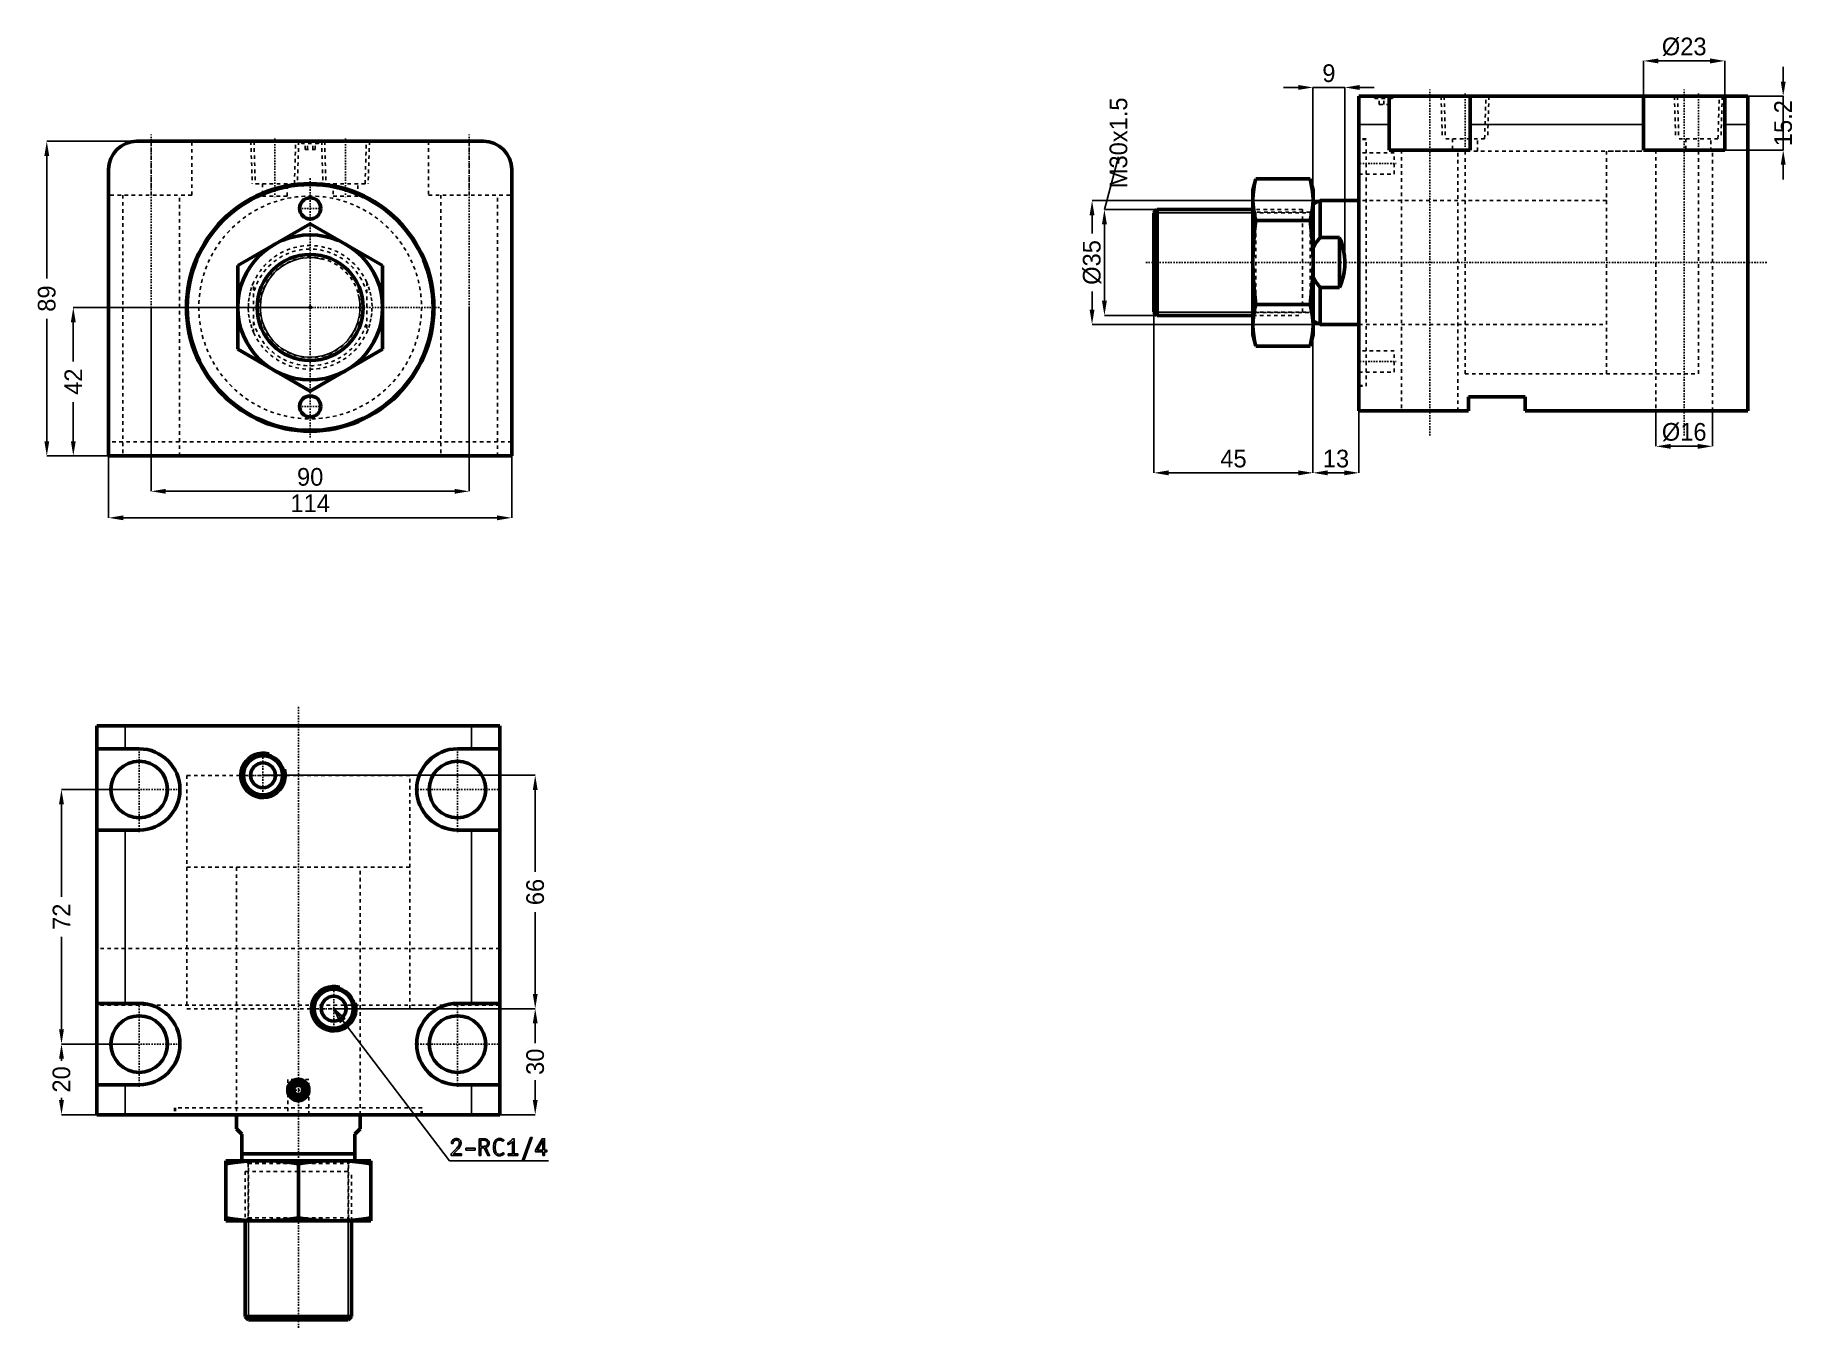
# Model space of a CAD drawing. Header units: millimetres. Extents: x -78 to 420, y -289 to 77.
import ezdxf

# ---------------------------------------------------------------- set-up
doc = ezdxf.new("R2010")
doc.units = ezdxf.units.MM
doc.linetypes.add('Center', pattern=[1.5, 0.45, -0.5, 0.05, -0.5])
doc.linetypes.add('Dashed', pattern=[2, 1, -1])
for name, color, linetype, lineweight in [('2d ConnectionPoints', 7, 'Continuous', 50), ('AM_0', 7, 'Continuous', 50), ('AM_4', 3, 'Continuous', 25), ('AM_5', 3, 'Continuous', 25), ('AM_7', 7, 'Center', 25), ('AM_9', 6, 'Dashed', 25)]:
    doc.layers.add(name, color=color, linetype=linetype, lineweight=lineweight)
doc.dimstyles.new('ISO-25', dxfattribs={"dimtxt": 2.5, "dimasz": 2.5, "dimexe": 1.25, "dimexo": 0.625, "dimtad": 1, "dimtxsty": 'Standard', "dimcen": 2.5, "dimadec": 0, "dimazin": 0, "dimtfac": 1, "dimtmove": 0, "dimatfit": 3, "dimfxl": 1, "dimarcsym": 0})

# ---------------------------------------------------------------- blocks, each defined once
blk = doc.blocks.new('1_CXHC_NUTM30X1_5_0_in_CXHC_A_EX_LA_63_40ST_0__CN_0')
at = {"layer": 'AM_0'}
for p, q in [((-20.5, 11.84), (0, 23.67)), ((0, 23.67), (20.5, 11.84)), ((-20.5, -11.84), (-20.5, 11.84)), ((20.5, 11.84), (20.5, -11.84)), ((0, -23.67), (-20.5, -11.84)), ((20.5, -11.84), (0, -23.67))]:
    blk.add_line(p, q, dxfattribs=at)
blk.add_circle((0, 0), 20.5, dxfattribs=at)
at = {"layer": 'AM_9'}
blk.add_circle((0, 0), 14.19, dxfattribs=at)
blk = doc.blocks.new('2_RODcxhc_a_sd_63_40_EX_0_in_CXHC_A_EX_LA_63_40ST_0__CN_0')
at = {"layer": 'AM_0'}
blk.add_circle((0, 0), 15, dxfattribs=at)
at = {"layer": 'AM_5'}
blk.add_arc((0, 0), 14.08, 75, 15, dxfattribs=at)
at = {"layer": 'AM_9'}
for p, q in [((-16, -7.09), (-16, 7.09)), ((16, 7.09), (16, -7.09))]:
    blk.add_line(p, q, dxfattribs=at)
for points in [[(-16, 7.09), (-16.56, 5.67), (-16.99, 4.2), (-17.29, 2.71), (-17.46, 1.19), (-17.5, -0.34), (-17.4, -1.86), (-17.17, -3.37), (-16.81, -4.85), (-16.33, -6.3), (-16, -7.09)], [(16, -7.09), (16.56, -5.67), (16.99, -4.2), (17.29, -2.71), (17.46, -1.19), (17.5, 0.34), (17.4, 1.86), (17.17, 3.37), (16.81, 4.85), (16.33, 6.3), (16, 7.09)]]:
    blk.add_lwpolyline(points, dxfattribs=at)
for radius, start, end in [(17.5, 23.8955, 156.1045), (16.5, 14.1411, 165.8589), (16.5, 194.1411, 345.8589), (17.5, 203.8955, 336.1045)]:
    blk.add_arc((0, 0), radius, start, end, dxfattribs=at)
blk = doc.blocks.new('3_bodycxhc_la_a_63_40_0_in_CXHC_A_EX_LA_63_40ST_0__CN_0')
at = {"layer": 'AM_0'}
for p, q in [((49, 47), (-49, 47)), ((-57, 39), (-57, -42)), ((57, -42), (57, 39)), ((-57, -42), (57, -42))]:
    blk.add_line(p, q, dxfattribs=at)
for centre, radius in [((0, 0), 35), ((0, 0), 34.75), ((0, 28), 3), ((0, -28), 3)]:
    blk.add_circle(centre, radius, dxfattribs=at)
for centre, start, end in [((-49, 39), 90, 180), ((49, 39), 360, 90)]:
    blk.add_arc(centre, 8, start, end, dxfattribs=at)
at = {"layer": 'AM_5', "linetype": 'Dashed'}
for p, q in [((-16.77, 47), (-16.39, 35)), ((-3.23, 47), (-3.61, 35)), ((3.23, 47), (3.61, 35)), ((16.77, 47), (16.39, 35))]:
    blk.add_line(p, q, dxfattribs=at)
at = {"layer": 'AM_7'}
for p, q in [((-45, -48.95), (-45, 48.95)), ((-10, 47.77), (-10, 30.73)), ((0, 47.03), (0, 46.37)), ((10, 47.77), (10, 30.73)), ((45, -48.95), (45, 48.95)), ((0, -36.75), (0, 36.75)), ((-3.15, 28), (3.15, 28)), ((-36.75, 0), (36.75, 0)), ((-3.15, -28), (3.15, -28))]:
    blk.add_line(p, q, dxfattribs=at)
at = {"layer": 'AM_9'}
for p, q in [((-45, 31.8), (-45, 47)), ((-33.5, 31.8), (-33.5, 47)), ((-15.91, 47), (-15.54, 35)), ((-4.46, 35), (-4.09, 47)), ((-3, 47), (-2.4, 46.4)), ((-2.1, 46.7), (-2.4, 46.4)), ((2.4, 46.4), (-2.4, 46.4)), ((2.1, 46.7), (-2.1, 46.7)), ((-1.44, 44.7), (-1.44, 46.7)), ((-0.72, 44.7), (-0.72, 46.7)), ((0.72, 44.7), (0.72, 46.7)), ((1.44, 44.7), (1.44, 46.7)), ((2.4, 46.4), (2.1, 46.7)), ((2.4, 46.4), (3, 47)), ((4.09, 47), (4.46, 35)), ((15.54, 35), (15.91, 47)), ((33.5, 47), (33.5, 31.8)), ((45, 31.8), (45, 47)), ((-1.44, 44.7), (1.44, 44.7)), ((-4.46, 35), (-15.54, 35)), ((-13.5, 35), (-13.5, 31.5)), ((-6.5, 31.5), (-6.5, 35)), ((15.54, 35), (4.46, 35)), ((6.5, 35), (6.5, 31.5)), ((13.5, 31.5), (13.5, 35)), ((-33.5, 31.8), (-57, 31.8)), ((-53, 31.8), (-53, -42)), ((-37, -42), (-37, 31.8)), ((-6.5, 31.5), (-13.5, 31.5)), ((13.5, 31.5), (6.5, 31.5)), ((33.5, 31.8), (57, 31.8)), ((37, 31.8), (37, -42)), ((53, -42), (53, 31.8)), ((57, -38), (-57, -38))]:
    blk.add_line(p, q, dxfattribs=at)
blk.add_circle((0, 0), 31.5, dxfattribs=at)
blk = doc.blocks.new('*D4')
at = {"layer": 'AM_5', "color": 0, "lineweight": -2}
for p, q in [((-57, -42), (-57, -59.5)), ((57, -42), (57, -59.5)), ((-52.83, -59.5), (52.83, -59.5))]:
    blk.add_line(p, q, dxfattribs=at)
at = {"layer": 'AM_5', "color": 0}
for points in [[(-52.83, -58.81), (-52.83, -60.19), (-57, -59.5)], [(52.83, -60.19), (52.83, -58.81), (57, -59.5)]]:
    blk.add_solid(points, dxfattribs=at)
at = {"layer": 'Defpoints', "color": 0}
for p in [(-57, -42), (57, -42), (57, -59.5)]:
    blk.add_point(p, dxfattribs=at)
at = {"layer": 'AM_5', "color": 0, "insert": (0, -55.39), "char_height": 5, "attachment_point": 5}
blk.add_mtext('114', dxfattribs=at)
blk = doc.blocks.new('*D5')
at = {"layer": 'AM_5', "color": 0, "lineweight": -2}
for p, q in [((-45, 0), (-45, -52)), ((45, 0), (45, -52)), ((-40.83, -52), (40.83, -52))]:
    blk.add_line(p, q, dxfattribs=at)
at = {"layer": 'AM_5', "color": 0}
for points in [[(-40.83, -51.31), (-40.83, -52.69), (-45, -52)], [(40.83, -52.69), (40.83, -51.31), (45, -52)]]:
    blk.add_solid(points, dxfattribs=at)
at = {"layer": 'Defpoints', "color": 0}
for p in [(-45, 0), (45, 0), (45, -52)]:
    blk.add_point(p, dxfattribs=at)
at = {"layer": 'AM_5', "color": 0, "insert": (0, -47.95), "char_height": 5, "attachment_point": 5}
blk.add_mtext('90', dxfattribs=at)
blk = doc.blocks.new('*D6')
at = {"layer": 'AM_5', "color": 0, "lineweight": -2}
for p, q in [((-49, 47), (-74.5, 47)), ((-74.5, 42.83), (-74.5, 8.22)), ((-74.5, -37.83), (-74.5, -3.22)), ((-57, -42), (-74.5, -42))]:
    blk.add_line(p, q, dxfattribs=at)
at = {"layer": 'AM_5', "color": 0}
for points in [[(-73.81, 42.83), (-75.19, 42.83), (-74.5, 47)], [(-75.19, -37.83), (-73.81, -37.83), (-74.5, -42)]]:
    blk.add_solid(points, dxfattribs=at)
at = {"layer": 'Defpoints', "color": 0}
for p in [(-74.5, 47), (-49, 47), (-57, -42)]:
    blk.add_point(p, dxfattribs=at)
at = {"layer": 'AM_5', "color": 0, "insert": (-74.5, 2.5), "char_height": 5, "attachment_point": 5, "rotation": 90}
blk.add_mtext('89', dxfattribs=at)
blk = doc.blocks.new('*D7')
at = {"layer": 'AM_5', "color": 0, "lineweight": -2}
for p, q in [((0, 0), (-67, 0)), ((-67, -4.17), (-67, -15.25)), ((-67, -37.83), (-67, -26.75)), ((-57, -42), (-67, -42))]:
    blk.add_line(p, q, dxfattribs=at)
at = {"layer": 'AM_5', "color": 0}
for points in [[(-66.31, -4.17), (-67.69, -4.17), (-67, 0)], [(-67.69, -37.83), (-66.31, -37.83), (-67, -42)]]:
    blk.add_solid(points, dxfattribs=at)
at = {"layer": 'Defpoints', "color": 0}
for p in [(-67, 0), (0, 0), (-57, -42)]:
    blk.add_point(p, dxfattribs=at)
at = {"layer": 'AM_5', "color": 0, "insert": (-67, -21), "char_height": 5, "attachment_point": 5, "rotation": 90}
blk.add_mtext('42', dxfattribs=at)
blk = doc.blocks.new('1_CXHC_NUTM30X1_5_0_in_CXHC_A_EX_LA_63_40ST_0__CN_2')
at = {"layer": 'AM_0'}
for p, q in [((-29.15, 23.67), (-30, 20.5)), ((-30, 20.5), (-30, -20.5)), ((-29.15, 23.67), (-13.85, 23.67)), ((-13, 20.5), (-13.85, 23.67)), ((-13, 20.5), (-13, -20.5)), ((-29.15, 11.84), (-13.85, 11.84)), ((-29.15, -11.84), (-13.85, -11.84)), ((-30, -20.5), (-29.15, -23.67)), ((-29.15, -23.67), (-13.85, -23.67)), ((-13.85, -23.67), (-13, -20.5))]:
    blk.add_line(p, q, dxfattribs=at)
for points in [[(-29.15, 23.67), (-29.51, 22.2), (-29.77, 20.73), (-29.94, 19.24), (-30, 17.75)], [(-13, 17.75), (-13.06, 19.23), (-13.22, 20.71), (-13.49, 22.19), (-13.85, 23.67)], [(-30, 17.75), (-29.94, 16.27), (-29.78, 14.79), (-29.51, 13.31), (-29.15, 11.84)], [(-13.85, 11.84), (-13.49, 13.31), (-13.23, 14.78), (-13.06, 16.27), (-13, 17.75)], [(-29.15, 11.84), (-29.51, 8.89), (-29.77, 5.94), (-29.94, 2.97), (-30, 0)], [(-13, 0), (-13.06, 3.05), (-13.24, 6.09), (-13.5, 8.97), (-13.85, 11.84)], [(-30, 0), (-29.94, -3.05), (-29.76, -6.09), (-29.5, -8.97), (-29.15, -11.84)], [(-13.85, -11.84), (-13.49, -8.89), (-13.23, -5.94), (-13.06, -2.97), (-13, 0)], [(-29.15, -11.84), (-29.51, -13.31), (-29.77, -14.78), (-29.94, -16.27), (-30, -17.75)], [(-13, -17.75), (-13.06, -16.27), (-13.22, -14.79), (-13.49, -13.31), (-13.85, -11.84)], [(-30, -17.75), (-29.94, -19.23), (-29.78, -20.71), (-29.51, -22.19), (-29.15, -23.67)], [(-13.85, -23.67), (-13.49, -22.2), (-13.23, -20.73), (-13.06, -19.24), (-13, -17.75)]]:
    blk.add_lwpolyline(points, dxfattribs=at)
at = {"layer": 'AM_9'}
for p, q in [((-29.19, 14.19), (-30, 15)), ((-13, 15), (-13.81, 14.19)), ((-13.81, 14.19), (-29.19, 14.19)), ((-29.19, 14.19), (-29.19, -14.19)), ((-13.81, 14.19), (-13.81, -14.19)), ((-30, -15), (-29.19, -14.19)), ((-29.19, -14.19), (-13.81, -14.19)), ((-13.81, -14.19), (-13, -15))]:
    blk.add_line(p, q, dxfattribs=at)
blk = doc.blocks.new('2_RODcxhc_a_sd_63_40_EX_0_in_CXHC_A_EX_LA_63_40ST_0__CN_2')
at = {"layer": 'AM_0'}
for p, q in [((-57.08, 15), (-58, 14.08)), ((-30, 15), (-57.08, 15)), ((-57.08, 15), (-57.08, -15)), ((-11, 17.5), (-13, 16.5)), ((0, 17.5), (-11, 17.5)), ((-11, 17.5), (-11, 7.09)), ((-58, 14.08), (-58, -14.08)), ((-5.5, 7.09), (-11, 7.09)), ((-5.5, 7.09), (-5.5, -7.09)), ((-11, -7.09), (-5.5, -7.09)), ((-11, -7.09), (-11, -17.5)), ((-58, -14.08), (-57.08, -15)), ((-57.08, -15), (-30, -15)), ((-13, -16.5), (-11, -17.5)), ((-11, -17.5), (0, -17.5))]:
    blk.add_line(p, q, dxfattribs=at)
for points in [[(-11, 7.09), (-12.08, 5.62), (-13, 4.03)], [(-5.5, -7.09), (-4.94, -5.67), (-4.51, -4.2), (-4.21, -2.71), (-4.04, -1.19), (-4, 0.34), (-4.1, 1.86), (-4.33, 3.37), (-4.69, 4.85), (-5.17, 6.3), (-5.5, 7.09)], [(-13, -4.03), (-12.53, -4.91), (-11.99, -5.75), (-11, -7.09)]]:
    blk.add_lwpolyline(points, dxfattribs=at)
at = {"layer": 'AM_5'}
for p, q in [((-58, 14.08), (-30, 14.08)), ((-58, -14.08), (-30, -14.08))]:
    blk.add_line(p, q, dxfattribs=at)
at = {"layer": 'AM_5', "linetype": 'Dashed'}
for p, q in [((-30, 14.08), (-16, 14.08)), ((-30, -14.08), (-16, -14.08))]:
    blk.add_line(p, q, dxfattribs=at)
at = {"layer": 'AM_7'}
blk.add_line((-60.25, 0), (115.5, 0), dxfattribs=at)
at = {"layer": 'AM_9'}
for p, q in [((96, 31.5), (70, 31.5)), ((70, 31.5), (70, -31.5)), ((96, 31.5), (96, -31.5)), ((-16, 15), (-30, 15)), ((-16, 15), (-16, -15)), ((70, 17.5), (0, 17.5)), ((-13, 14.08), (-16, 14.08)), ((-16, -14.08), (-13, -14.08)), ((-30, -15), (-16, -15)), ((0, -17.5), (70, -17.5)), ((70, -31.5), (96, -31.5))]:
    blk.add_line(p, q, dxfattribs=at)
blk = doc.blocks.new('3_bodycxhc_la_a_63_40_0_in_CXHC_A_EX_LA_63_40ST_0__CN_2')
at = {"layer": 'AM_0'}
for p, q in [((0, -42), (0, 47)), ((110, 47), (0, 47)), ((8.5, 31.8), (8.5, 47)), ((31.5, 47), (31.5, 31.8)), ((80.5, 31.8), (80.5, 47)), ((103.5, 47), (103.5, 31.8)), ((110, -42), (110, 47)), ((31.5, 31.8), (8.5, 31.8)), ((103.5, 31.8), (80.5, 31.8)), ((31, -38), (31, -42)), ((47, -38), (31, -38)), ((47, -42), (47, -38)), ((31, -42), (0, -42)), ((110, -42), (47, -42))]:
    blk.add_line(p, q, dxfattribs=at)
at = {"layer": 'AM_4'}
for p, q in [((8.5, 39), (0, 39)), ((80.5, 39), (31.5, 39)), ((110, 39), (103.5, 39))]:
    blk.add_line(p, q, dxfattribs=at)
at = {"layer": 'AM_5', "linetype": 'Dashed'}
for p, q in [((23.23, 47), (23.61, 35)), ((36.77, 47), (36.39, 35)), ((89.23, 47), (89.61, 35)), ((102.77, 47), (102.39, 35))]:
    blk.add_line(p, q, dxfattribs=at)
at = {"layer": 'AM_7'}
for p, q in [((7, 47.03), (7, 46.37)), ((20, -48.95), (20, 48.95)), ((30, 47.77), (30, 30.73)), ((92, -48.95), (92, 48.95)), ((96, 47.77), (96, 30.73)), ((-0.5, 28), (10.5, 28)), ((-0.5, -28), (10.5, -28))]:
    blk.add_line(p, q, dxfattribs=at)
at = {"layer": 'AM_9'}
for p, q in [((4, 47), (4.6, 46.4)), ((4.9, 46.7), (4.6, 46.4)), ((9.4, 46.4), (4.6, 46.4)), ((9.1, 46.7), (4.9, 46.7)), ((5.75, 44.7), (5.75, 46.7)), ((7, 44.7), (7, 46.7)), ((8.25, 44.7), (8.25, 46.7)), ((9.4, 46.4), (9.1, 46.7)), ((9.4, 46.4), (10, 47)), ((24.09, 47), (24.46, 35)), ((35.54, 35), (35.91, 47)), ((90.09, 47), (90.46, 35)), ((101.54, 35), (101.91, 47)), ((5.75, 44.7), (8.25, 44.7)), ((2, 35), (0, 35)), ((2, -35), (2, 35)), ((35.54, 35), (24.46, 35)), ((26.5, 35), (26.5, 31.5)), ((33.5, 31.5), (33.5, 35)), ((101.54, 35), (90.46, 35)), ((92.5, 35), (92.5, 31.5)), ((99.5, 31.5), (99.5, 35)), ((2, 34.75), (0, 34.75)), ((10, 31), (0, 31)), ((10, 25), (10, 31)), ((12, 31.8), (12, -42)), ((99.5, 31.5), (26.5, 31.5)), ((28, -42), (28, 31.8)), ((30, 31.5), (30, -31.5)), ((84, 31.8), (84, -42)), ((96, 31.5), (96, -31.5)), ((100, -42), (100, 31.8)), ((0, 25), (10, 25)), ((30, 17.5), (0, 17.5)), ((0, -17.5), (30, -17.5)), ((10, -25), (0, -25)), ((10, -31), (10, -25)), ((0, -31), (10, -31)), ((0, -34.75), (2, -34.75)), ((30, -31.5), (96, -31.5)), ((0, -35), (2, -35))]:
    blk.add_line(p, q, dxfattribs=at)
blk = doc.blocks.new('*D20')
at = {"layer": 'AM_5', "color": 0, "lineweight": -2}
for p, q in [((380.66, -29.28), (380.66, -39.28)), ((396.66, -29.28), (396.66, -39.28)), ((384.83, -39.28), (392.5, -39.28))]:
    blk.add_line(p, q, dxfattribs=at)
at = {"layer": 'AM_5', "color": 0}
for points in [[(384.83, -38.59), (384.83, -39.98), (380.66, -39.28)], [(392.5, -39.98), (392.5, -38.59), (396.66, -39.28)]]:
    blk.add_solid(points, dxfattribs=at)
at = {"layer": 'Defpoints', "color": 0}
for p in [(380.66, -29.28), (396.66, -29.28), (396.66, -39.28)]:
    blk.add_point(p, dxfattribs=at)
at = {"layer": 'AM_5', "color": 0, "insert": (388.66, -35.28), "char_height": 5, "attachment_point": 5}
blk.add_mtext('Ø16', dxfattribs=at)
blk = doc.blocks.new('*D21')
at = {"layer": 'AM_5', "color": 0, "lineweight": -2}
for p, q in [((377.16, 59.72), (377.16, 69.72)), ((381.33, 69.72), (396, 69.72)), ((400.16, 59.72), (400.16, 69.72))]:
    blk.add_line(p, q, dxfattribs=at)
at = {"layer": 'AM_5', "color": 0}
for points in [[(381.33, 70.41), (381.33, 69.02), (377.16, 69.72)], [(396, 69.02), (396, 70.41), (400.16, 69.72)]]:
    blk.add_solid(points, dxfattribs=at)
at = {"layer": 'Defpoints', "color": 0}
for p in [(400.16, 69.72), (377.16, 59.72), (400.16, 59.72)]:
    blk.add_point(p, dxfattribs=at)
at = {"layer": 'AM_5', "color": 0, "insert": (388.66, 73.72), "char_height": 5, "attachment_point": 5}
blk.add_mtext('Ø23', dxfattribs=at)
blk = doc.blocks.new('*D22')
at = {"layer": 'AM_5', "color": 0, "lineweight": -2}
for p, q in [((416.66, 63.88), (416.66, 68.05)), ((400.16, 59.72), (416.66, 59.72)), ((416.66, 59.72), (416.66, 44.52)), ((400.16, 44.52), (416.66, 44.52)), ((416.66, 40.35), (416.66, 36.18))]:
    blk.add_line(p, q, dxfattribs=at)
at = {"layer": 'AM_5', "color": 0}
for points in [[(415.97, 63.88), (417.36, 63.88), (416.66, 59.72)], [(417.36, 40.35), (415.97, 40.35), (416.66, 44.52)]]:
    blk.add_solid(points, dxfattribs=at)
at = {"layer": 'Defpoints', "color": 0}
for p in [(400.16, 59.72), (400.16, 44.52), (416.66, 44.52)]:
    blk.add_point(p, dxfattribs=at)
at = {"layer": 'AM_5', "color": 0, "insert": (416.66, 52.12), "char_height": 5, "attachment_point": 5, "rotation": 90}
blk.add_mtext('15.2', dxfattribs=at)
blk = doc.blocks.new('*D23')
at = {"layer": 'AM_5', "color": 0, "lineweight": -2}
for p, q in [((283.66, 12.72), (283.66, -46.78)), ((296.66, -29.28), (296.66, -46.78)), ((287.83, -46.78), (292.5, -46.78))]:
    blk.add_line(p, q, dxfattribs=at)
at = {"layer": 'AM_5', "color": 0}
for points in [[(287.83, -46.09), (287.83, -47.48), (283.66, -46.78)], [(292.5, -47.48), (292.5, -46.09), (296.66, -46.78)]]:
    blk.add_solid(points, dxfattribs=at)
at = {"layer": 'Defpoints', "color": 0}
for p in [(283.66, 12.72), (296.66, -29.28), (296.66, -46.78)]:
    blk.add_point(p, dxfattribs=at)
at = {"layer": 'AM_5', "color": 0, "insert": (290.16, -42.78), "char_height": 5, "attachment_point": 5}
blk.add_mtext('13', dxfattribs=at)
blk = doc.blocks.new('*D24')
at = {"layer": 'AM_5', "color": 0, "lineweight": -2}
for p, q in [((279.5, 62.22), (275.33, 62.22)), ((283.66, 12.72), (283.66, 62.22)), ((283.66, 62.22), (292.66, 62.22)), ((292.66, 12.72), (292.66, 62.22)), ((296.83, 62.22), (301, 62.22))]:
    blk.add_line(p, q, dxfattribs=at)
at = {"layer": 'AM_5', "color": 0}
for points in [[(279.5, 61.52), (279.5, 62.91), (283.66, 62.22)], [(296.83, 62.91), (296.83, 61.52), (292.66, 62.22)]]:
    blk.add_solid(points, dxfattribs=at)
at = {"layer": 'Defpoints', "color": 0}
for p in [(292.66, 62.22), (283.66, 12.72), (292.66, 12.72)]:
    blk.add_point(p, dxfattribs=at)
at = {"layer": 'AM_5', "color": 0, "insert": (288.16, 66.22), "char_height": 5, "attachment_point": 5}
blk.add_mtext('9', dxfattribs=at)
blk = doc.blocks.new('*D25')
at = {"layer": 'AM_5', "color": 0, "lineweight": -2}
for p, q in [((238.66, 12.72), (238.66, -46.78)), ((283.66, 12.72), (283.66, -46.78)), ((242.83, -46.78), (279.5, -46.78))]:
    blk.add_line(p, q, dxfattribs=at)
at = {"layer": 'AM_5', "color": 0}
for points in [[(242.83, -46.09), (242.83, -47.48), (238.66, -46.78)], [(279.5, -47.48), (279.5, -46.09), (283.66, -46.78)]]:
    blk.add_solid(points, dxfattribs=at)
at = {"layer": 'Defpoints', "color": 0}
for p in [(238.66, 12.72), (283.66, 12.72), (283.66, -46.78)]:
    blk.add_point(p, dxfattribs=at)
at = {"layer": 'AM_5', "color": 0, "insert": (261.16, -42.78), "char_height": 5, "attachment_point": 5}
blk.add_mtext('45', dxfattribs=at)
blk = doc.blocks.new('*D26')
at = {"layer": 'AM_5', "color": 0, "lineweight": -2}
for p, q in [((285.66, 30.22), (221.16, 30.22)), ((221.16, 26.05), (221.16, 20.88)), ((221.16, -0.62), (221.16, 4.55)), ((285.66, -4.78), (221.16, -4.78))]:
    blk.add_line(p, q, dxfattribs=at)
at = {"layer": 'AM_5', "color": 0}
for points in [[(221.86, 26.05), (220.47, 26.05), (221.16, 30.22)], [(220.47, -0.62), (221.86, -0.62), (221.16, -4.78)]]:
    blk.add_solid(points, dxfattribs=at)
at = {"layer": 'Defpoints', "color": 0}
for p in [(221.16, 30.22), (285.66, 30.22), (285.66, -4.78)]:
    blk.add_point(p, dxfattribs=at)
at = {"layer": 'AM_5', "color": 0, "insert": (221.16, 12.72), "char_height": 5, "attachment_point": 5, "rotation": 90}
blk.add_mtext('Ø35', dxfattribs=at)
blk = doc.blocks.new('*D27')
at = {"layer": 'AM_5', "color": 0, "lineweight": -2}
for p, q in [((224.66, 27.72), (228.66, 42.55)), ((239.66, 27.72), (224.66, 27.72)), ((224.66, 1.88), (224.66, 23.55)), ((239.66, -2.28), (224.66, -2.28))]:
    blk.add_line(p, q, dxfattribs=at)
at = {"layer": 'AM_5', "color": 0}
for points in [[(225.36, 23.55), (223.97, 23.55), (224.66, 27.72)], [(223.97, 1.88), (225.36, 1.88), (224.66, -2.28)]]:
    blk.add_solid(points, dxfattribs=at)
at = {"layer": 'Defpoints', "color": 0}
for p in [(224.66, 27.72), (239.66, 27.72), (239.66, -2.28)]:
    blk.add_point(p, dxfattribs=at)
at = {"layer": 'AM_5', "color": 0, "insert": (228.66, 46.55), "char_height": 5, "attachment_point": 5, "rotation": 90}
blk.add_mtext('M30x1.5', dxfattribs=at)
blk = doc.blocks.new('1_CXHC_NUTM30X1_5_0_in_CXHC_A_EX_LA_63_40ST_0__CN_4')
at = {"layer": 'AM_0'}
for p, q in [((-20.5, -30), (-20.5, -13)), ((-20.5, -13), (20.5, -13)), ((0, -29.15), (0, -13.85)), ((20.5, -13), (20.5, -30)), ((-20.5, -30), (20.5, -30))]:
    blk.add_line(p, q, dxfattribs=at)
for points in [[(-10.25, -13), (-12.81, -13.06), (-15.38, -13.22), (-17.94, -13.49), (-20.5, -13.85)], [(0, -13.85), (-2.55, -13.49), (-5.1, -13.23), (-7.67, -13.06), (-10.25, -13)], [(10.25, -13), (7.69, -13.06), (5.12, -13.22), (2.56, -13.49), (0, -13.85)], [(20.5, -13.85), (17.95, -13.49), (15.4, -13.23), (12.83, -13.06), (10.25, -13)], [(-20.5, -29.15), (-17.95, -29.51), (-15.4, -29.77), (-12.83, -29.94), (-10.25, -30)], [(-10.25, -30), (-7.69, -29.94), (-5.12, -29.78), (-2.56, -29.51), (0, -29.15)], [(0, -29.15), (2.55, -29.51), (5.1, -29.77), (7.67, -29.94), (10.25, -30)], [(10.25, -30), (12.81, -29.94), (15.38, -29.78), (17.94, -29.51), (20.5, -29.15)]]:
    blk.add_lwpolyline(points, dxfattribs=at)
at = {"layer": 'AM_9'}
for p, q in [((-15, -13), (-14.19, -13.81)), ((-14.19, -13.81), (-14.19, -29.19)), ((-14.19, -13.81), (14.19, -13.81)), ((14.19, -13.81), (15, -13)), ((14.19, -29.19), (14.19, -13.81)), ((-14.19, -29.19), (-15, -30)), ((-14.19, -29.19), (14.19, -29.19)), ((15, -30), (14.19, -29.19))]:
    blk.add_line(p, q, dxfattribs=at)
blk = doc.blocks.new('2_RODcxhc_a_sd_63_40_EX_0_in_CXHC_A_EX_LA_63_40ST_0__CN_4')
at = {"layer": 'AM_0'}
for p, q in [((-17.5, 0), (-17.5, -4)), ((17.5, -4), (17.5, 0)), ((-16, -5.5), (-17.5, -4)), ((17.5, -4), (16, -5.5)), ((-16, -13), (-16, -5.5)), ((16, -5.5), (16, -13)), ((-16, -11), (16, -11)), ((-15, -30), (-15, -57.08)), ((15, -57.08), (15, -30)), ((-15, -57.08), (-14.08, -58)), ((-15, -57.08), (15, -57.08)), ((-14.08, -58), (14.08, -58)), ((14.08, -58), (15, -57.08))]:
    blk.add_line(p, q, dxfattribs=at)
at = {"layer": 'AM_5', "linetype": 'Dashed'}
for p, q in [((-15, -16), (15, -16)), ((-14.08, -30), (-14.08, -16)), ((14.08, -30), (14.08, -16))]:
    blk.add_line(p, q, dxfattribs=at)
at = {"layer": 'AM_5'}
for p, q in [((-14.08, -58), (-14.08, -30)), ((14.08, -58), (14.08, -30))]:
    blk.add_line(p, q, dxfattribs=at)
at = {"layer": 'AM_7'}
blk.add_line((0, -60.25), (0, 115.5), dxfattribs=at)
at = {"layer": 'AM_9'}
for p, q in [((-31.5, 96), (31.5, 96)), ((-31.5, 96), (-31.5, 70)), ((31.5, 70), (31.5, 96)), ((-31.5, 70), (31.5, 70)), ((-17.5, 70), (-17.5, 0)), ((17.5, 0), (17.5, 70)), ((-14.08, -13), (-14.08, -16)), ((14.08, -16), (14.08, -13)), ((-15, -16), (-15, -30)), ((15, -30), (15, -16))]:
    blk.add_line(p, q, dxfattribs=at)
blk = doc.blocks.new('3_bodycxhc_la_a_63_40_0_in_CXHC_A_EX_LA_63_40ST_0__CN_4')
at = {"layer": 'AM_0'}
for p, q in [((-57, 110), (-57, 0)), ((57, 110), (-57, 110)), ((57, 110), (57, 0)), ((-57, 103.5), (-45, 103.5)), ((45, 103.5), (57, 103.5)), ((-45, 80.5), (-57, 80.5)), ((57, 80.5), (45, 80.5)), ((-57, 31.5), (-45, 31.5)), ((45, 31.5), (57, 31.5)), ((-45, 8.5), (-57, 8.5)), ((-0.72, 8.25), (-1.44, 7)), ((-1.44, 7), (-0.72, 5.75)), ((0.72, 8.25), (-0.72, 8.25)), ((-0.72, 5.75), (0.72, 5.75)), ((1.44, 7), (0.72, 8.25)), ((0.72, 5.75), (1.44, 7)), ((57, 8.5), (45, 8.5)), ((57, 0), (-57, 0))]:
    blk.add_line(p, q, dxfattribs=at)
for centre, radius in [((-45, 92), 8), ((-10, 96), 5.91), ((-10, 96), 5.54), ((45, 92), 8), ((-10, 96), 3.5), ((10, 30), 5.91), ((10, 30), 5.54), ((10, 30), 3.5), ((-45, 20), 8), ((45, 20), 8), ((0, 7), 3), ((0, 7), 2.4), ((0, 7), 2.1)]:
    blk.add_circle(centre, radius, dxfattribs=at)
for centre, start, end in [((-45, 92), 270, 90), ((45, 92), 90, 270), ((-45, 20), 270, 90), ((45, 20), 90, 270)]:
    blk.add_arc(centre, 11.5, start, end, dxfattribs=at)
at = {"layer": 'AM_4'}
for p, q in [((-49, 110), (-49, 103.5)), ((49, 110), (49, 103.5)), ((-49, 80.5), (-49, 31.5)), ((49, 80.5), (49, 31.5)), ((-49, 8.5), (-49, 0)), ((49, 8.5), (49, 0))]:
    blk.add_line(p, q, dxfattribs=at)
at = {"layer": 'AM_5'}
for centre in [(-10, 96), (10, 30)]:
    blk.add_arc(centre, 6.58, 75, 15, dxfattribs=at)
at = {"layer": 'AM_7'}
for p, q in [((-45, 79.93), (-45, 104.07)), ((-10, 89.79), (-10, 102.21)), ((45, 79.93), (45, 104.07)), ((-16.21, 96), (-3.79, 96)), ((-57.07, 92), (-32.92, 92)), ((32.92, 92), (57.07, 92)), ((10, 23.79), (10, 36.21)), ((-45, 7.93), (-45, 32.07)), ((3.79, 30), (16.21, 30)), ((45, 7.93), (45, 32.07)), ((-57.07, 20), (-32.92, 20)), ((32.92, 20), (57.07, 20)), ((-3.15, 7), (3.15, 7))]:
    blk.add_line(p, q, dxfattribs=at)
at = {"layer": 'AM_9'}
for p, q in [((-31.5, 96), (31.5, 96)), ((-31.5, 96), (-31.5, 30)), ((31.5, 30), (31.5, 96)), ((57, 47), (-57, 47)), ((57, 31), (-57, 31)), ((-31.5, 30), (31.5, 30)), ((-17.5, 30), (-17.5, 0)), ((17.5, 0), (17.5, 30)), ((3, 10), (-3, 10)), ((-3, 10), (-3, 0)), ((3, 0), (3, 10)), ((35, 2), (-35, 2)), ((-35, 2), (-35, 0)), ((-34.75, 2), (-34.75, 0)), ((34.75, 0), (34.75, 2)), ((35, 0), (35, 2))]:
    blk.add_line(p, q, dxfattribs=at)
blk = doc.blocks.new('*D36')
at = {"layer": 'AM_5', "color": 0, "lineweight": -2}
for p, q in [((-48.34, -208.33), (-70.34, -208.33)), ((-70.34, -212.5), (-70.34, -213.08)), ((-70.34, -224.16), (-70.34, -223.58)), ((-60.34, -228.33), (-70.34, -228.33))]:
    blk.add_line(p, q, dxfattribs=at)
at = {"layer": 'AM_5', "color": 0}
for points in [[(-69.65, -212.5), (-71.04, -212.5), (-70.34, -208.33)], [(-71.04, -224.16), (-69.65, -224.16), (-70.34, -228.33)]]:
    blk.add_solid(points, dxfattribs=at)
at = {"layer": 'Defpoints', "color": 0}
for p in [(-70.34, -208.33), (-48.34, -208.33), (-60.34, -228.33)]:
    blk.add_point(p, dxfattribs=at)
at = {"layer": 'AM_5', "color": 0, "insert": (-70.34, -218.33), "char_height": 5, "attachment_point": 5, "rotation": 90}
blk.add_mtext('20', dxfattribs=at)
blk = doc.blocks.new('*D37')
at = {"layer": 'AM_5', "color": 0, "lineweight": -2}
for p, q in [((-48.34, -136.33), (-70.34, -136.33)), ((-70.34, -140.5), (-70.34, -166.66)), ((-70.34, -204.16), (-70.34, -178)), ((-48.34, -208.33), (-70.34, -208.33))]:
    blk.add_line(p, q, dxfattribs=at)
at = {"layer": 'AM_5', "color": 0}
for points in [[(-69.65, -140.5), (-71.04, -140.5), (-70.34, -136.33)], [(-71.04, -204.16), (-69.65, -204.16), (-70.34, -208.33)]]:
    blk.add_solid(points, dxfattribs=at)
at = {"layer": 'Defpoints', "color": 0}
for p in [(-70.34, -136.33), (-48.34, -136.33), (-48.34, -208.33)]:
    blk.add_point(p, dxfattribs=at)
at = {"layer": 'AM_5', "color": 0, "insert": (-70.34, -172.33), "char_height": 5, "attachment_point": 5, "rotation": 90}
blk.add_mtext('72', dxfattribs=at)
blk = doc.blocks.new('*D38')
at = {"layer": 'AM_5', "color": 0, "lineweight": -2}
for p, q in [((6.66, -198.33), (63.66, -198.33)), ((63.66, -202.5), (63.66, -208.08)), ((63.66, -224.16), (63.66, -218.58)), ((53.66, -228.33), (63.66, -228.33))]:
    blk.add_line(p, q, dxfattribs=at)
at = {"layer": 'AM_5', "color": 0}
for points in [[(64.35, -202.5), (62.96, -202.5), (63.66, -198.33)], [(62.96, -224.16), (64.35, -224.16), (63.66, -228.33)]]:
    blk.add_solid(points, dxfattribs=at)
at = {"layer": 'Defpoints', "color": 0}
for p in [(6.66, -198.33), (53.66, -228.33), (63.66, -228.33)]:
    blk.add_point(p, dxfattribs=at)
at = {"layer": 'AM_5', "color": 0, "insert": (63.66, -213.33), "char_height": 5, "attachment_point": 5, "rotation": 90}
blk.add_mtext('30', dxfattribs=at)
blk = doc.blocks.new('*D39')
at = {"layer": 'AM_5', "color": 0, "lineweight": -2}
for p, q in [((-13.34, -132.33), (63.66, -132.33)), ((63.66, -136.5), (63.66, -159.66)), ((63.66, -194.16), (63.66, -171)), ((6.66, -198.33), (63.66, -198.33))]:
    blk.add_line(p, q, dxfattribs=at)
at = {"layer": 'AM_5', "color": 0}
for points in [[(64.35, -136.5), (62.96, -136.5), (63.66, -132.33)], [(62.96, -194.16), (64.35, -194.16), (63.66, -198.33)]]:
    blk.add_solid(points, dxfattribs=at)
at = {"layer": 'Defpoints', "color": 0}
for p in [(-13.34, -132.33), (63.66, -132.33), (6.66, -198.33)]:
    blk.add_point(p, dxfattribs=at)
at = {"layer": 'AM_5', "color": 0, "insert": (63.66, -165.33), "char_height": 5, "attachment_point": 5, "rotation": 90}
blk.add_mtext('66', dxfattribs=at)

msp = doc.modelspace()

# ---------------------------------------------------------------- linework, layer by layer
at = {"layer": '2d ConnectionPoints'}
for p in [(296.663, 12.715), (296.663, 12.715), (0, 0), (0, 0), (-3.344, -228.332), (-3.344, -228.332)]:
    msp.add_point(p, dxfattribs=at)
at = {"layer": 'AM_5'}
for p, q in [((39.406, -241.332), (6.656, -198.332)), ((67.406, -241.332), (39.406, -241.332))]:
    msp.add_line(p, q, dxfattribs=at)
for points in [[(6.656, -198.332), (9.844, -201.141), (8.518, -202.151), (6.656, -198.332)], [(40.053, -239.221), (40.053, -239.221), (40.267, -239.025), (40.572, -238.739), (40.572, -238.739), (40.858, -238.462), (41.038, -238.283), (41.038, -238.283), (41.21, -238.102), (41.457, -237.818), (41.457, -237.818), (41.69, -237.518), (41.837, -237.31), (41.837, -237.31), (41.967, -237.102), (42.108, -236.806), (42.108, -236.806), (42.184, -236.529), (42.198, -236.354), (42.198, -236.354), (42.194, -236.256), (42.17, -236.118), (42.17, -236.118), (42.127, -235.989), (42.087, -235.909), (42.087, -235.909), (42.04, -235.834), (41.956, -235.736), (41.956, -235.736), (41.858, -235.653), (41.784, -235.607), (41.784, -235.607), (41.704, -235.568), (41.578, -235.526), (41.578, -235.526), (41.444, -235.504), (41.35, -235.499), (41.35, -235.499), (41.245, -235.504), (41.098, -235.527), (41.098, -235.527), (40.961, -235.57), (40.875, -235.61), (40.875, -235.61), (40.796, -235.658), (40.69, -235.745), (40.69, -235.745), (40.601, -235.85), (40.55, -235.93), (40.55, -235.93), (40.508, -236.017), (40.462, -236.159), (40.462, -236.159), (40.438, -236.314), (40.433, -236.426), (39.946, -236.426), (39.946, -236.426), (39.953, -236.259), (39.993, -236.027), (39.993, -236.027), (40.066, -235.816), (40.134, -235.688), (40.134, -235.688), (40.215, -235.57), (40.356, -235.416), (40.356, -235.416), (40.52, -235.289), (40.643, -235.22), (40.643, -235.22), (40.774, -235.162), (40.98, -235.1), (40.98, -235.1), (41.198, -235.067), (41.35, -235.061), (41.35, -235.061), (41.492, -235.067), (41.698, -235.098), (41.698, -235.098), (41.896, -235.156), (42.022, -235.21), (42.022, -235.21), (42.142, -235.275), (42.303, -235.394), (42.303, -235.394), (42.442, -235.539), (42.521, -235.649), (42.521, -235.649), (42.589, -235.769), (42.662, -235.964), (42.662, -235.964), (42.701, -236.178), (42.708, -236.331), (42.708, -236.331), (42.697, -236.505), (42.639, -236.771), (42.639, -236.771), (42.531, -237.045), (42.432, -237.232), (42.432, -237.232), (42.318, -237.417), (42.133, -237.686), (42.133, -237.686), (41.931, -237.943), (41.787, -238.107), (41.787, -238.107), (41.632, -238.275), (41.372, -238.546), (41.372, -238.546), (41.079, -238.841), (40.865, -239.052), (40.521, -239.39), (42.848, -239.393), (42.848, -239.832), (39.881, -239.832), (39.881, -239.377), (40.053, -239.221)], [(44.056, -237.739), (46.656, -237.739), (46.656, -238.324), (44.056, -238.324), (44.056, -237.739)], [(47.822, -235.119), (49.194, -235.119), (49.194, -235.119), (49.335, -235.125), (49.542, -235.153), (49.542, -235.153), (49.746, -235.206), (49.879, -235.256), (49.879, -235.256), (50.007, -235.316), (50.182, -235.43), (50.182, -235.43), (50.336, -235.571), (50.427, -235.68), (50.427, -235.68), (50.505, -235.801), (50.589, -236.003), (50.589, -236.003), (50.635, -236.232), (50.643, -236.4), (50.643, -236.4), (50.633, -236.584), (50.577, -236.834), (50.577, -236.834), (50.473, -237.053), (50.377, -237.181), (50.377, -237.181), (50.264, -237.296), (50.07, -237.44), (50.07, -237.44), (49.846, -237.552), (49.681, -237.609), (50.76, -239.864), (50.234, -239.864), (49.181, -237.687), (49.109, -237.687), (48.303, -237.687), (48.303, -239.832), (47.822, -239.832), (47.822, -235.119)], [(48.966, -237.264), (48.966, -237.264), (49.104, -237.262), (49.294, -237.249), (49.294, -237.249), (49.466, -237.226), (49.571, -237.204), (49.571, -237.204), (49.667, -237.175), (49.799, -237.111), (49.799, -237.111), (49.914, -237.025), (49.982, -236.954), (49.982, -236.954), (50.04, -236.87), (50.103, -236.718), (50.103, -236.718), (50.136, -236.534), (50.143, -236.393), (50.143, -236.393), (50.131, -236.213), (50.068, -235.986), (50.068, -235.986), (49.952, -235.811), (49.845, -235.722), (49.845, -235.722), (49.72, -235.652), (49.511, -235.577), (49.511, -235.577), (49.275, -235.536), (49.103, -235.529), (48.303, -235.529), (48.303, -237.264), (48.966, -237.264)], [(53.538, -239.942), (53.538, -239.942), (53.221, -239.918), (52.808, -239.79), (52.808, -239.79), (52.47, -239.553), (52.287, -239.334), (52.287, -239.334), (52.137, -239.068), (51.975, -238.582), (51.975, -238.582), (51.888, -237.992), (51.871, -237.54), (51.871, -237.54), (51.889, -237.064), (51.983, -236.446), (51.983, -236.446), (52.157, -235.944), (52.318, -235.673), (52.318, -235.673), (52.512, -235.453), (52.861, -235.214), (52.861, -235.214), (53.279, -235.085), (53.597, -235.061), (53.597, -235.061), (53.901, -235.084), (54.302, -235.204), (54.302, -235.204), (54.638, -235.429), (54.825, -235.636), (54.513, -235.889), (54.513, -235.889), (54.426, -235.797), (54.292, -235.682), (54.292, -235.682), (54.155, -235.596), (54.063, -235.555), (54.063, -235.555), (53.971, -235.523), (53.838, -235.489), (53.838, -235.489), (53.711, -235.47), (53.629, -235.467), (53.629, -235.467), (53.445, -235.476), (53.198, -235.524), (53.198, -235.524), (52.988, -235.614), (52.867, -235.698), (52.867, -235.698), (52.761, -235.798), (52.627, -235.981), (52.627, -235.981), (52.521, -236.201), (52.467, -236.369), (52.467, -236.369), (52.425, -236.554), (52.378, -236.866), (52.378, -236.866), (52.353, -237.22), (52.349, -237.479), (52.349, -237.479), (52.36, -237.86), (52.421, -238.361), (52.421, -238.361), (52.534, -238.775), (52.638, -239.004), (52.638, -239.004), (52.768, -239.193), (53.014, -239.398), (53.014, -239.398), (53.323, -239.508), (53.564, -239.529), (53.564, -239.529), (53.817, -239.51), (54.144, -239.41), (54.144, -239.41), (54.41, -239.224), (54.552, -239.052), (54.841, -239.312), (54.841, -239.312), (54.665, -239.539), (54.321, -239.784), (54.321, -239.784), (53.883, -239.917), (53.538, -239.942)], [(56.014, -239.416), (57.21, -239.416), (57.21, -235.899), (57.21, -235.899), (57.146, -235.964), (57.037, -236.065), (57.037, -236.065), (56.914, -236.17), (56.823, -236.244), (56.823, -236.244), (56.729, -236.316), (56.588, -236.419), (56.588, -236.419), (56.445, -236.515), (56.349, -236.575), (56.349, -236.575), (56.255, -236.629), (56.125, -236.695), (56.125, -236.695), (56.008, -236.742), (55.936, -236.764), (55.936, -236.27), (55.936, -236.27), (56.025, -236.227), (56.165, -236.147), (56.165, -236.147), (56.312, -236.047), (56.415, -235.969), (56.415, -235.969), (56.519, -235.885), (56.669, -235.756), (56.669, -235.756), (56.814, -235.621), (56.908, -235.529), (56.908, -235.529), (56.996, -235.437), (57.115, -235.309), (57.115, -235.309), (57.217, -235.192), (57.275, -235.119), (57.691, -235.119), (57.691, -239.416), (58.776, -239.416), (58.776, -239.832), (56.014, -239.832), (56.014, -239.416)], [(62.338, -234.794), (62.832, -234.794), (60.55, -241.067), (60.056, -241.067), (62.338, -234.794)], [(65.831, -238.792), (63.725, -238.792), (63.725, -238.369), (65.642, -235.119), (66.286, -235.119), (66.286, -238.353), (66.988, -238.353), (66.988, -238.792), (66.286, -238.792), (66.286, -239.832), (65.831, -239.832), (65.831, -238.792)], [(65.837, -238.353), (65.837, -235.665), (64.284, -238.353), (65.837, -238.353)]]:
    msp.add_lwpolyline(points, dxfattribs=at)

# ---------------------------------------------------------------- block references
for name, p in [('3_bodycxhc_la_a_63_40_0_in_CXHC_A_EX_LA_63_40ST_0__CN_2', (296.663, 12.715)), ('3_bodycxhc_la_a_63_40_0_in_CXHC_A_EX_LA_63_40ST_0__CN_0', (0, 0)), ('2_RODcxhc_a_sd_63_40_EX_0_in_CXHC_A_EX_LA_63_40ST_0__CN_2', (296.663, 12.715)), ('1_CXHC_NUTM30X1_5_0_in_CXHC_A_EX_LA_63_40ST_0__CN_2', (296.663, 12.715)), ('1_CXHC_NUTM30X1_5_0_in_CXHC_A_EX_LA_63_40ST_0__CN_0', (0, 0)), ('2_RODcxhc_a_sd_63_40_EX_0_in_CXHC_A_EX_LA_63_40ST_0__CN_0', (0, 0)), ('2_RODcxhc_a_sd_63_40_EX_0_in_CXHC_A_EX_LA_63_40ST_0__CN_4', (-3.344, -228.332)), ('3_bodycxhc_la_a_63_40_0_in_CXHC_A_EX_LA_63_40ST_0__CN_4', (-3.344, -228.332)), ('1_CXHC_NUTM30X1_5_0_in_CXHC_A_EX_LA_63_40ST_0__CN_4', (-3.344, -228.332))]:
    msp.add_blockref(name, p)

# ---------------------------------------------------------------- dimensions: what is measured, and where the dimension line sits
for base, p1, p2, text, picture, middle in [((400.163, 69.715), (377.163, 59.715), (400.163, 59.715), 'Ø23', '*D21', (388.663, 69.715)), ((292.663, 62.215), (283.663, 12.715), (292.663, 12.715), '9', '*D24', (288.163, 62.215)), ((283.663, -46.785), (238.663, 12.715), (283.663, 12.715), '45', '*D25', (261.163, -46.785)), ((296.663, -46.785), (283.663, 12.715), (296.663, -29.285), '13', '*D23', (290.163, -46.785)), ((45, -52), (-45, 0), (45, 0), '90', '*D5', (0, -52)), ((396.663, -39.285), (380.663, -29.285), (396.663, -29.285), 'Ø16', '*D20', (388.663, -39.285)), ((57, -59.5), (-57, -42), (57, -42), '114', '*D4', (0, -59.5))]:
    dim = msp.add_linear_dim(base=base, p1=p1, p2=p2, text=text, dimstyle='ISO-25', override={"dimtxt": 5, "dimasz": 4.166667, "dimexe": 0, "dimexo": 0, "dimgap": 1.5}, dxfattribs=at)
    dim.commit()
    dim.dimension.update_dxf_attribs({"geometry": picture, "text_midpoint": middle, "dimtype": 160})
for base, p1, p2, text, picture, middle in [((416.663, 44.515), (400.163, 59.715), (400.163, 44.515), '15.2', '*D22', (416.663, 52.115)), ((224.663, 27.715), (239.663, -2.285), (239.663, 27.715), 'M30x1.5', '*D27', (228.663, 46.549)), ((-74.5, 47), (-57, -42), (-49, 47), '89', '*D6', (-74.5, 2.5)), ((221.163, 30.215), (285.663, -4.785), (285.663, 30.215), 'Ø35', '*D26', (221.163, 12.715)), ((-67, 0), (-57, -42), (0, 0), '42', '*D7', (-67, -21)), ((63.656, -132.332), (6.656, -198.332), (-13.344, -132.332), '66', '*D39', (63.656, -165.332)), ((-70.344, -136.332), (-48.344, -208.332), (-48.344, -136.332), '72', '*D37', (-70.344, -172.332)), ((63.656, -228.332), (6.656, -198.332), (53.656, -228.332), '30', '*D38', (63.656, -213.332)), ((-70.344, -208.332), (-60.344, -228.332), (-48.344, -208.332), '20', '*D36', (-70.344, -218.332))]:
    dim = msp.add_linear_dim(base=base, p1=p1, p2=p2, angle=90, text=text, dimstyle='ISO-25', override={"dimtxt": 5, "dimasz": 4.166667, "dimexe": 0, "dimexo": 0, "dimgap": 1.5}, dxfattribs=at)
    dim.commit()
    dim.dimension.update_dxf_attribs({"geometry": picture, "text_midpoint": middle, "dimtype": 160, "text_rotation": 90})

doc.saveas('drawing.dxf')
